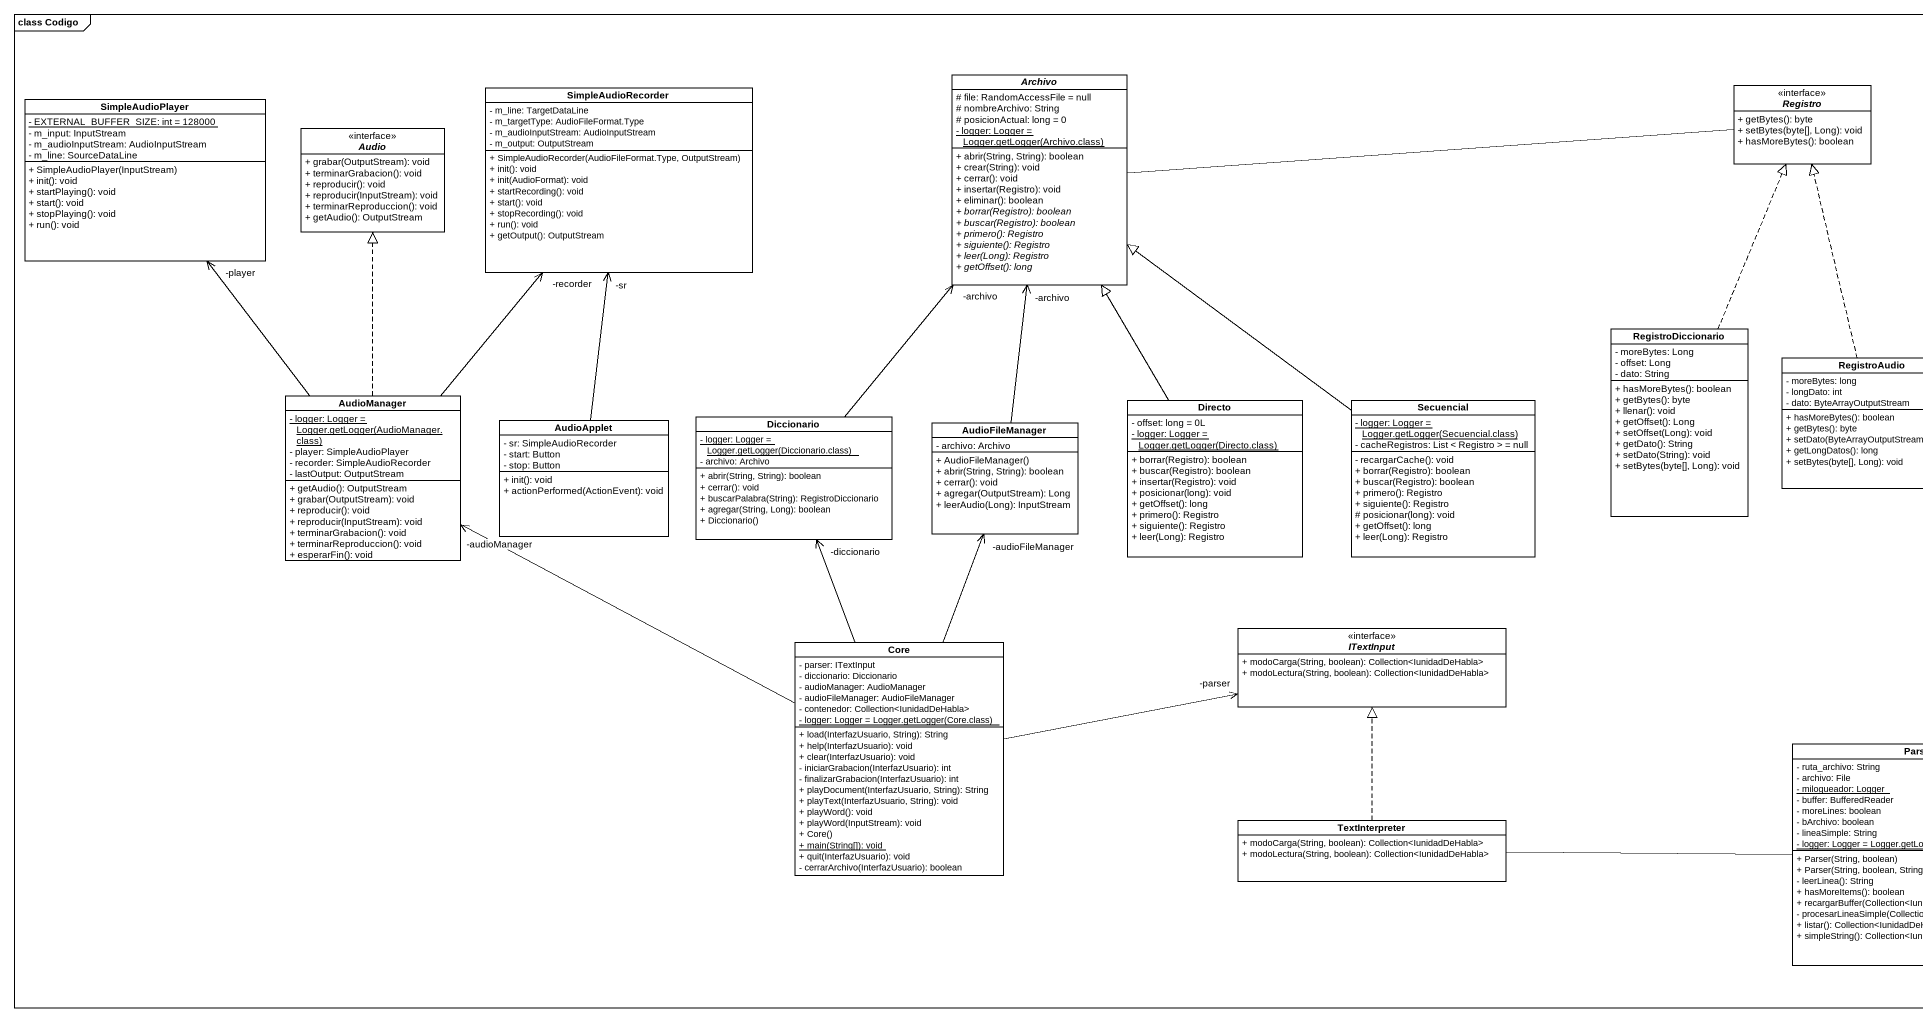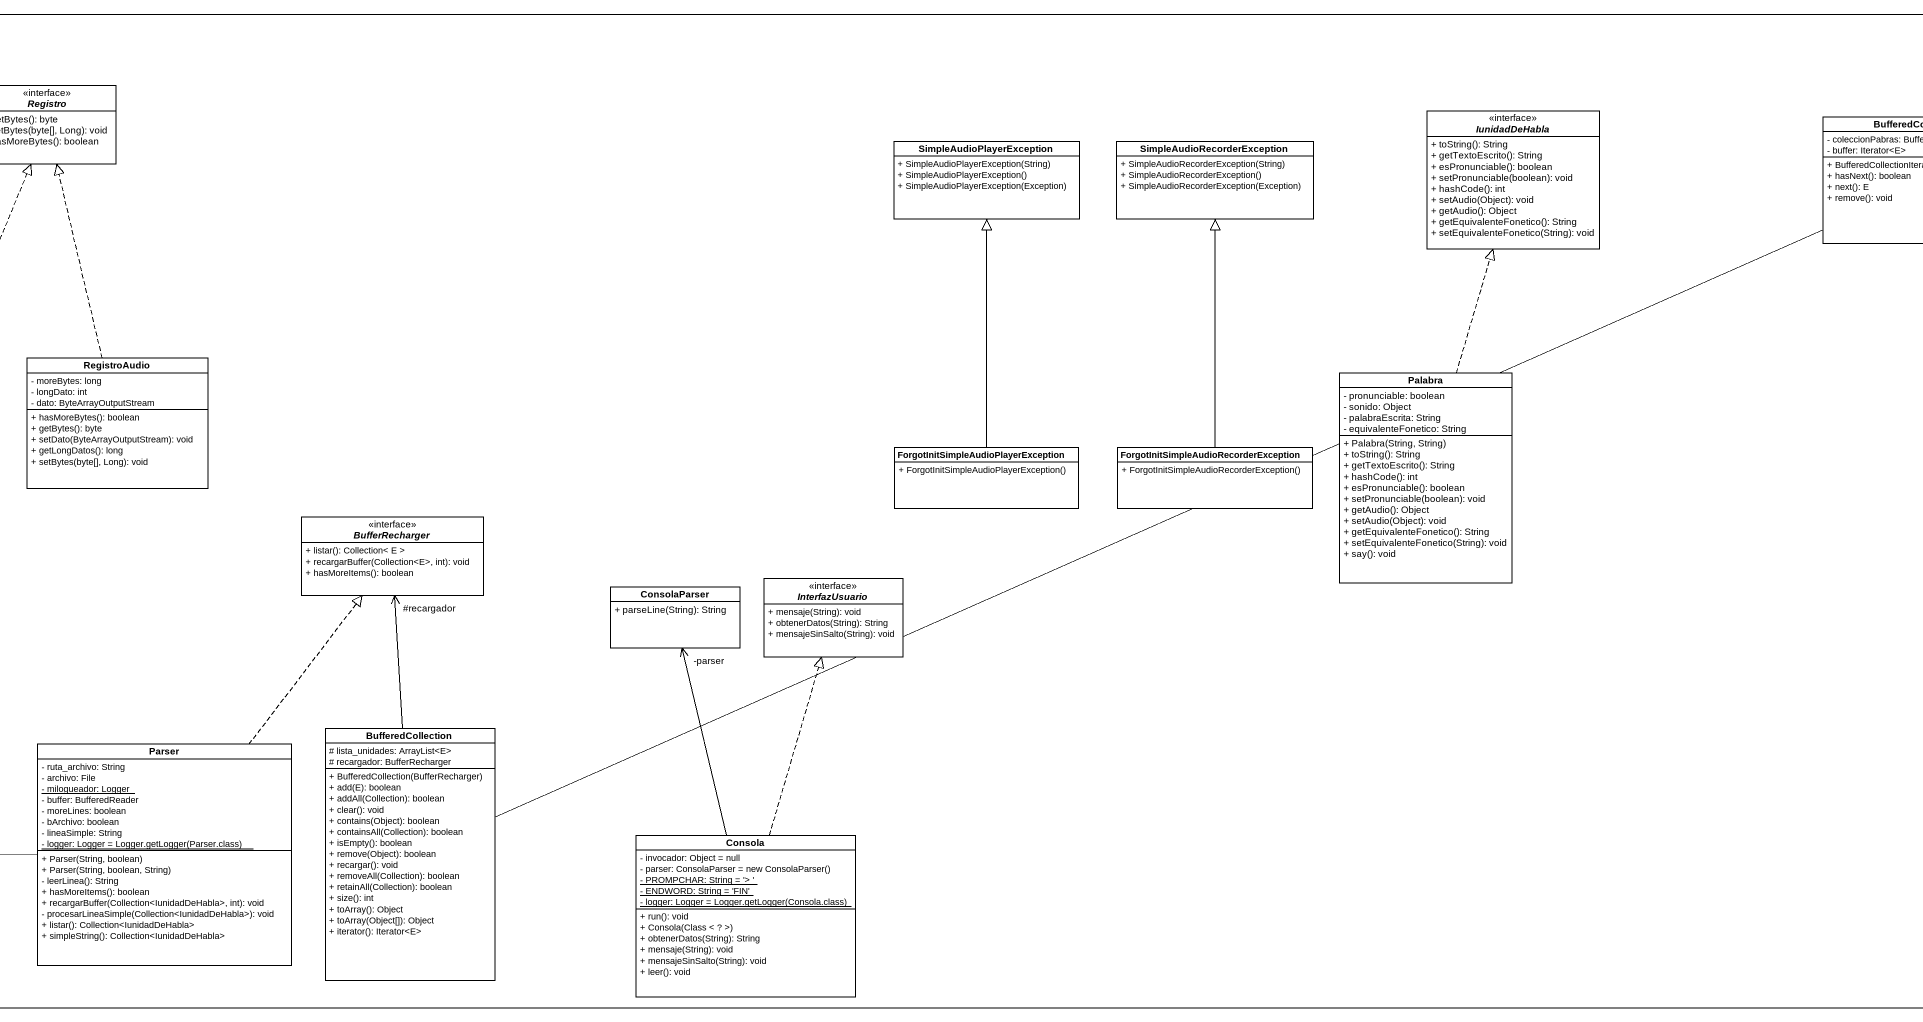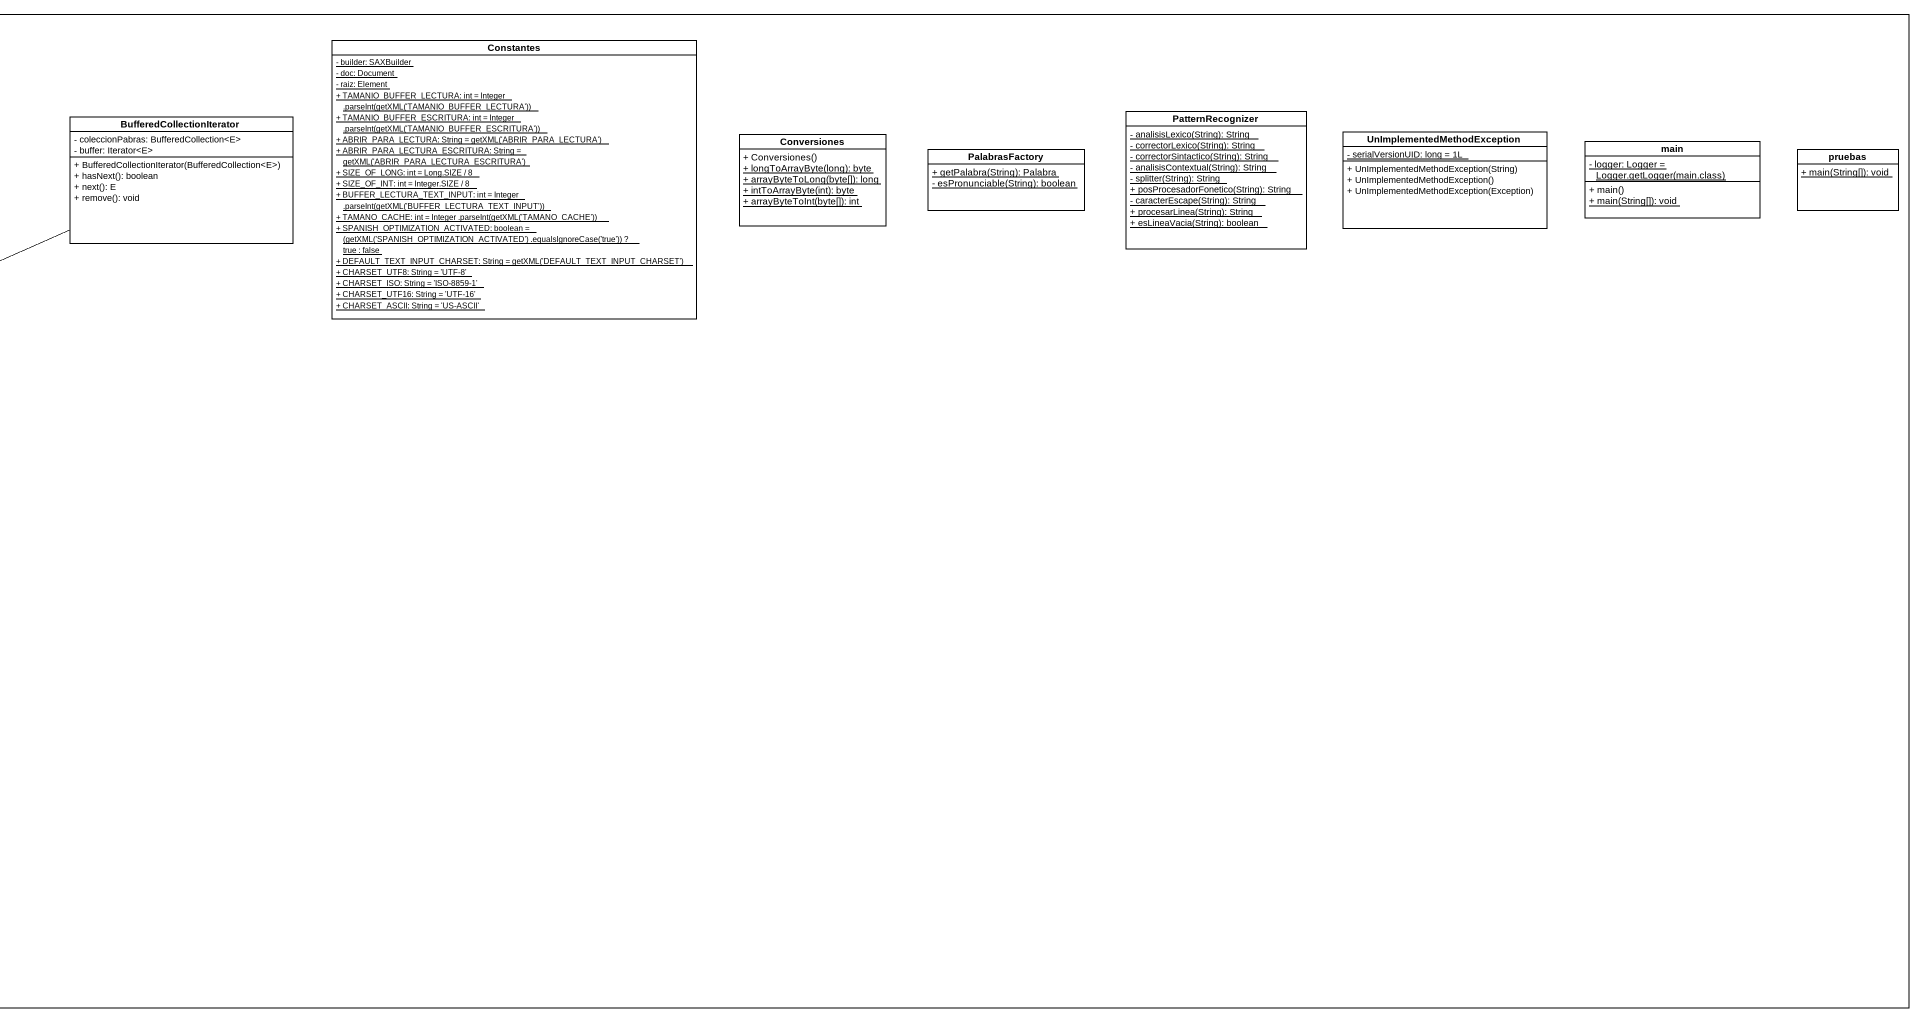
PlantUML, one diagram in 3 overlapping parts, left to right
@startuml
mainframe class Codigo
hide circle
hide empty members
skinparam classAttributeIconSize 0
class Constantes {
  {static} - builder: SAXBuilder
  {static} - doc: Document
  {static} - raiz: Element
  {static} {field} + TAMANIO_BUFFER_LECTURA: int = Integer .parseInt(getXML('TAMANIO_BUFFER_LECTURA'))
  {static} {field} + TAMANIO_BUFFER_ESCRITURA: int = Integer .parseInt(getXML('TAMANIO_BUFFER_ESCRITURA'))
  {static} {field} + ABRIR_PARA_LECTURA: String = getXML('ABRIR_PARA_LECTURA')
  {static} {field} + ABRIR_PARA_LECTURA_ESCRITURA: String = getXML('ABRIR_PARA_LECTURA_ESCRITURA')
  {static} + SIZE_OF_LONG: int = Long.SIZE / 8
  {static} + SIZE_OF_INT: int = Integer.SIZE / 8
  {static} {field} + BUFFER_LECTURA_TEXT_INPUT: int = Integer .parseInt(getXML('BUFFER_LECTURA_TEXT_INPUT'))
  {static} {field} + TAMANO_CACHE: int = Integer .parseInt(getXML('TAMANO_CACHE'))
  {static} {field} + SPANISH_OPTIMIZATION_ACTIVATED: boolean = (getXML('SPANISH_OPTIMIZATION_ACTIVATED') .equalsIgnoreCase('true')) ? true : false
  {static} {field} + DEFAULT_TEXT_INPUT_CHARSET: String = getXML('DEFAULT_TEXT_INPUT_CHARSET')
  {static} + CHARSET_UTF8: String = 'UTF-8'
  {static} + CHARSET_ISO: String = 'ISO-8859-1'
  {static} + CHARSET_UTF16: String = 'UTF-16'
  {static} + CHARSET_ASCII: String = 'US-ASCII'
}
abstract class Archivo {
  # file: RandomAccessFile = null
  # nombreArchivo: String
  # posicionActual: long = 0
  {static} {field} - logger: Logger = Logger.getLogger(Archivo.class)
  + abrir(String, String): boolean
  + crear(String): void
  + cerrar(): void
  + insertar(Registro): void
  + eliminar(): boolean
  {abstract} + borrar(Registro): boolean
  {abstract} + buscar(Registro): boolean
  {abstract} + primero(): Registro
  {abstract} + siguiente(): Registro
  {abstract} + leer(Long): Registro
  {abstract} + getOffset(): long
}
class SimpleAudioPlayer {
  {static} - EXTERNAL_BUFFER_SIZE: int = 128000
  - m_input: InputStream
  - m_audioInputStream: AudioInputStream
  - m_line: SourceDataLine
  + SimpleAudioPlayer(InputStream)
  + init(): void
  + startPlaying(): void
  + start(): void
  + stopPlaying(): void
  + run(): void
}
class SimpleAudioRecorder {
  - m_line: TargetDataLine
  - m_targetType: AudioFileFormat.Type
  - m_audioInputStream: AudioInputStream
  - m_output: OutputStream
  + SimpleAudioRecorder(AudioFileFormat.Type, OutputStream)
  + init(): void
  + init(AudioFormat): void
  + startRecording(): void
  + start(): void
  + stopRecording(): void
  + run(): void
  + getOutput(): OutputStream
}
interface Registro <<interface>> {
  + getBytes(): byte
  + setBytes(byte[], Long): void
  + hasMoreBytes(): boolean
}
interface IunidadDeHabla <<interface>> {
  + toString(): String
  + getTextoEscrito(): String
  + esPronunciable(): boolean
  + setPronunciable(boolean): void
  + hashCode(): int
  + setAudio(Object): void
  + getAudio(): Object
  + getEquivalenteFonetico(): String
  + setEquivalenteFonetico(String): void
}
class BufferedCollectionIterator {
  - coleccionPabras: BufferedCollection<E>
  - buffer: Iterator<E>
  + BufferedCollectionIterator(BufferedCollection<E>)
  + hasNext(): boolean
  + next(): E
  + remove(): void
}
class PatternRecognizer {
  {static} - analisisLexico(String): String
  {static} - correctorLexico(String): String
  {static} - correctorSintactico(String): String
  {static} - analisisContextual(String): String
  {static} - splitter(String): String
  {static} + posProcesadorFonetico(String): String
  {static} - caracterEscape(String): String
  {static} + procesarLinea(String): String
  {static} + esLineaVacia(String): boolean
}
interface Audio <<interface>> {
  + grabar(OutputStream): void
  + terminarGrabacion(): void
  + reproducir(): void
  + reproducir(InputStream): void
  + terminarReproduccion(): void
  + getAudio(): OutputStream
}
class SimpleAudioPlayerException {
  + SimpleAudioPlayerException(String)
  + SimpleAudioPlayerException()
  + SimpleAudioPlayerException(Exception)
}
class SimpleAudioRecorderException {
  + SimpleAudioRecorderException(String)
  + SimpleAudioRecorderException()
  + SimpleAudioRecorderException(Exception)
}
class Conversiones {
  + Conversiones()
  {static} + longToArrayByte(long): byte
  {static} + arrayByteToLong(byte[]): long
  {static} + intToArrayByte(int): byte
  {static} + arrayByteToInt(byte[]): int
}
class PalabrasFactory {
  {static} + getPalabra(String): Palabra
  {static} - esPronunciable(String): boolean
}
class UnImplementedMethodException {
  {static} - serialVersionUID: long = 1L
  + UnImplementedMethodException(String)
  + UnImplementedMethodException()
  + UnImplementedMethodException(Exception)
}
class main {
  {static} {field} - logger: Logger = Logger.getLogger(main.class)
  + main()
  {static} + main(String[]): void
}
class pruebas {
  {static} + main(String[]): void
}
class RegistroDiccionario {
  - moreBytes: Long
  - offset: Long
  - dato: String
  + hasMoreBytes(): boolean
  + getBytes(): byte
  + llenar(): void
  + getOffset(): Long
  + setOffset(Long): void
  + getDato(): String
  + setDato(String): void
  + setBytes(byte[], Long): void
}
class AudioManager {
  {static} {field} - logger: Logger = Logger.getLogger(AudioManager.class)
  - player: SimpleAudioPlayer
  - recorder: SimpleAudioRecorder
  - lastOutput: OutputStream
  + getAudio(): OutputStream
  + grabar(OutputStream): void
  + reproducir(): void
  + reproducir(InputStream): void
  + terminarGrabacion(): void
  + terminarReproduccion(): void
  + esperarFin(): void
}
class RegistroAudio {
  - moreBytes: long
  - longDato: int
  - dato: ByteArrayOutputStream
  + hasMoreBytes(): boolean
  + getBytes(): byte
  + setDato(ByteArrayOutputStream): void
  + getLongDatos(): long
  + setBytes(byte[], Long): void
}
class Palabra {
  - pronunciable: boolean
  - sonido: Object
  - palabraEscrita: String
  - equivalenteFonetico: String
  + Palabra(String, String)
  + toString(): String
  + getTextoEscrito(): String
  + hashCode(): int
  + esPronunciable(): boolean
  + setPronunciable(boolean): void
  + getAudio(): Object
  + setAudio(Object): void
  + getEquivalenteFonetico(): String
  + setEquivalenteFonetico(String): void
  + say(): void
}
class AudioApplet {
  - sr: SimpleAudioRecorder
  - start: Button
  - stop: Button
  + init(): void
  + actionPerformed(ActionEvent): void
}
class Diccionario {
  {static} {field} - logger: Logger = Logger.getLogger(Diccionario.class)
  - archivo: Archivo
  + abrir(String, String): boolean
  + cerrar(): void
  + buscarPalabra(String): RegistroDiccionario
  + agregar(String, Long): boolean
  + Diccionario()
}
class AudioFileManager {
  - archivo: Archivo
  + AudioFileManager()
  + abrir(String, String): boolean
  + cerrar(): void
  + agregar(OutputStream): Long
  + leerAudio(Long): InputStream
}
class Directo {
  - offset: long = 0L
  {static} {field} - logger: Logger = Logger.getLogger(Directo.class)
  + borrar(Registro): boolean
  + buscar(Registro): boolean
  + insertar(Registro): void
  + posicionar(long): void
  + getOffset(): long
  + primero(): Registro
  + siguiente(): Registro
  + leer(Long): Registro
}
class Secuencial {
  {static} {field} - logger: Logger = Logger.getLogger(Secuencial.class)
  - cacheRegistros: List < Registro > = null
  - recargarCache(): void
  + borrar(Registro): boolean
  + buscar(Registro): boolean
  + primero(): Registro
  + siguiente(): Registro
  # posicionar(long): void
  + getOffset(): long
  + leer(Long): Registro
}
class "ForgotInitSimpleAudioPlayerException" as ForgotInitSimpleAudioPlayerE {
  + ForgotInitSimpleAudioPlayerException()
}
class "ForgotInitSimpleAudioRecorderException" as ForgotInitSimpleAudioRecorde {
  + ForgotInitSimpleAudioRecorderException()
}
interface BufferRecharger <<interface>> {
  + listar(): Collection< E >
  + recargarBuffer(Collection<E>, int): void
  + hasMoreItems(): boolean
}
class ConsolaParser {
  + parseLine(String): String
}
interface InterfazUsuario <<interface>> {
  + mensaje(String): void
  + obtenerDatos(String): String
  + mensajeSinSalto(String): void
}
interface ITextInput <<interface>> {
  + modoCarga(String, boolean): Collection<IunidadDeHabla>
  + modoLectura(String, boolean): Collection<IunidadDeHabla>
}
class Core {
  - parser: ITextInput
  - diccionario: Diccionario
  - audioManager: AudioManager
  - audioFileManager: AudioFileManager
  - contenedor: Collection<IunidadDeHabla>
  {static} {field} - logger: Logger = Logger.getLogger(Core.class)
  + load(InterfazUsuario, String): String
  + help(InterfazUsuario): void
  + clear(InterfazUsuario): void
  - iniciarGrabacion(InterfazUsuario): int
  - finalizarGrabacion(InterfazUsuario): int
  + playDocument(InterfazUsuario, String): String
  + playText(InterfazUsuario, String): void
  + playWord(): void
  + playWord(InputStream): void
  + Core()
  {static} + main(String[]): void
  + quit(InterfazUsuario): void
  - cerrarArchivo(InterfazUsuario): boolean
}
class Parser {
  - ruta_archivo: String
  - archivo: File
  {static} - milogueador: Logger
  - buffer: BufferedReader
  - moreLines: boolean
  - bArchivo: boolean
  - lineaSimple: String
  {static} {field} - logger: Logger = Logger.getLogger(Parser.class)
  + Parser(String, boolean)
  + Parser(String, boolean, String)
  - leerLinea(): String
  + hasMoreItems(): boolean
  + recargarBuffer(Collection<IunidadDeHabla>, int): void
  - procesarLineaSimple(Collection<IunidadDeHabla>): void
  + listar(): Collection<IunidadDeHabla>
  + simpleString(): Collection<IunidadDeHabla>
}
class BufferedCollection {
  # lista_unidades: ArrayList<E>
  # recargador: BufferRecharger
  + BufferedCollection(BufferRecharger)
  + add(E): boolean
  + addAll(Collection): boolean
  + clear(): void
  + contains(Object): boolean
  + containsAll(Collection): boolean
  + isEmpty(): boolean
  + remove(Object): boolean
  + recargar(): void
  + removeAll(Collection): boolean
  + retainAll(Collection): boolean
  + size(): int
  + toArray(): Object
  + toArray(Object[]): Object
  + iterator(): Iterator<E>
}
class TextInterpreter {
  + modoCarga(String, boolean): Collection<IunidadDeHabla>
  + modoLectura(String, boolean): Collection<IunidadDeHabla>
}
class Consola {
  - invocador: Object = null
  {field} - parser: ConsolaParser = new ConsolaParser()
  {static} - PROMPCHAR: String = '> '
  {static} - ENDWORD: String = 'FIN'
  {static} {field} - logger: Logger = Logger.getLogger(Consola.class)
  + run(): void
  + Consola(Class < ? >)
  + obtenerDatos(String): String
  + mensaje(String): void
  + mensajeSinSalto(String): void
  + leer(): void
}
Registro -left- Archivo
RegistroDiccionario .up.|> Registro
AudioManager -up-> "-player" SimpleAudioPlayer
AudioManager -up-> "-recorder" SimpleAudioRecorder
AudioManager .up.|> Audio
RegistroAudio .up.|> Registro
Palabra .up.|> IunidadDeHabla
AudioApplet -up-> "-sr" SimpleAudioRecorder
Diccionario -up-> "-archivo" Archivo
AudioFileManager -up-> "-archivo" Archivo
Directo -up-|> Archivo
Secuencial -up-|> Archivo
ForgotInitSimpleAudioPlayerE -up-|> SimpleAudioPlayerException
ForgotInitSimpleAudioRecorde -up-|> SimpleAudioRecorderException
Core -left-> "-audioManager" AudioManager
Core -up-> "-diccionario" Diccionario
Core -up-> "-audioFileManager" AudioFileManager
Core -right-> "-parser" ITextInput
Parser .up.|> BufferRecharger
BufferedCollection -right- BufferedCollectionIterator
BufferedCollection -up-> "#recargador" BufferRecharger
TextInterpreter .up.|> ITextInput
TextInterpreter -right- Parser
Consola -up-> "-parser" ConsolaParser
Consola .up.|> InterfazUsuario
@enduml
